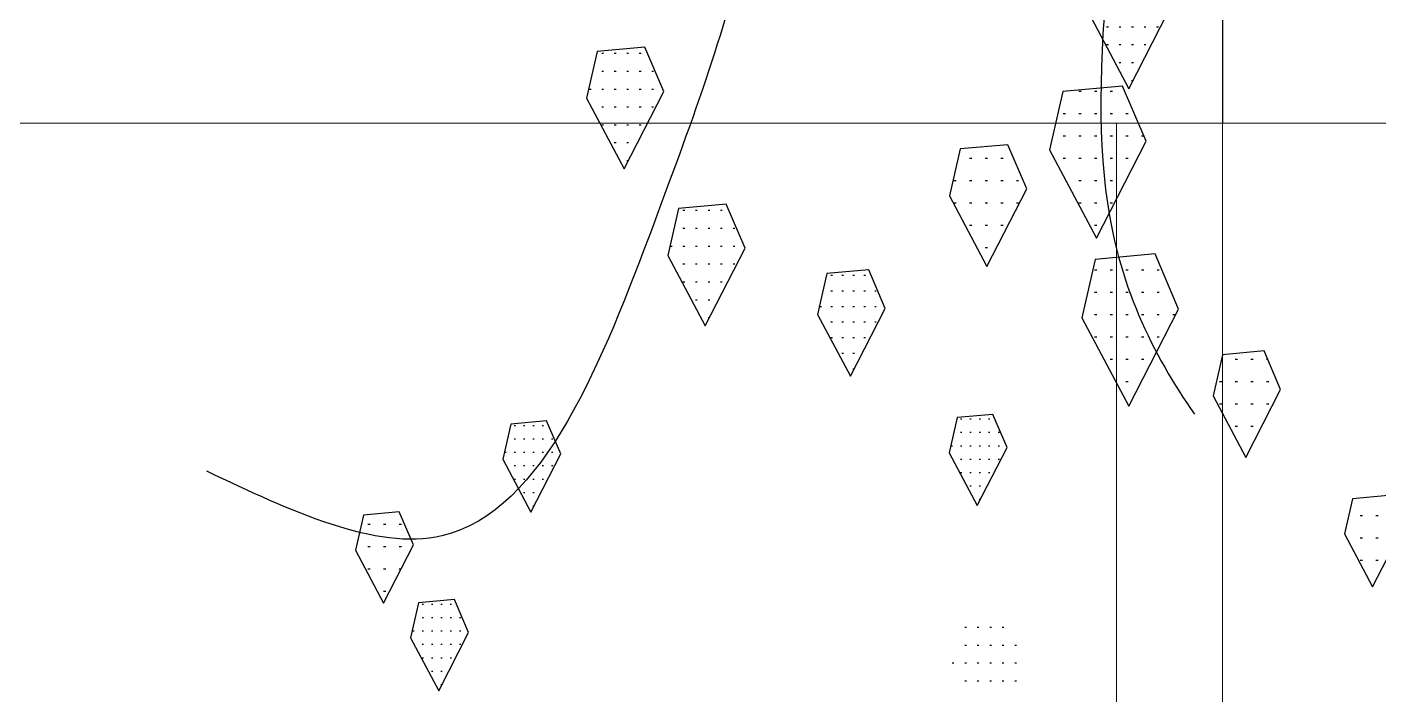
# Model space of a CAD drawing. Header units: millimetres. Extents: x 757294 to 891425, y -262592 to 287632.
# Drawn here: x 842236 to 842490.6, y -222401.8 to -222276.1 of the extents above; entities that cross this region are included whole.
import ezdxf

# ---------------------------------------------------------------- set-up
doc = ezdxf.new("R2010")
doc.units = ezdxf.units.MM
doc.header["$LTSCALE"] = 4
doc.layers.add('家具内线', color=8, linetype='Continuous')
doc.layers.add('家具外线', color=4, linetype='Continuous')
doc.layers.add('家具外轮廓线', color=3, linetype='Continuous', lineweight=15)

# ---------------------------------------------------------------- blocks, each defined once
blk = doc.blocks.new('1')
at = {"layer": '家具内线'}
for p, q in [((96789.65, 7846.97), (96782.16, 7861.56)), ((96784.09, 7858.57), (96784.43, 7858.57)), ((96786.45, 7858.57), (96786.78, 7858.57)), ((96788.8, 7858.57), (96789.14, 7858.57)), ((96796.71, 7860.25), (96789.65, 7846.97)), ((96791.15, 7858.57), (96791.49, 7858.57)), ((96793.51, 7858.57), (96793.85, 7858.57)), ((96786.45, 7855.2), (96786.78, 7855.2)), ((96788.8, 7855.2), (96789.14, 7855.2)), ((96791.15, 7855.2), (96791.49, 7855.2)), ((96793.51, 7855.2), (96793.85, 7855.2)), ((96877.22, 7846.48), (96880.78, 7854.78)), ((96880.78, 7854.78), (96889.77, 7853.97)), ((96881.51, 7853.58), (96881.84, 7853.58)), ((96883.86, 7853.58), (96884.2, 7853.58)), ((96886.22, 7853.58), (96886.55, 7853.58)), ((96888.57, 7853.58), (96888.91, 7853.58)), ((96889.77, 7853.97), (96891.77, 7845.17)), ((96788.8, 7851.84), (96789.14, 7851.84)), ((96791.15, 7851.84), (96791.49, 7851.84)), ((96788.88, 7848.48), (96789.14, 7848.48)), ((96879.15, 7850.21), (96879.49, 7850.21)), ((96881.51, 7850.21), (96881.84, 7850.21)), ((96883.86, 7850.21), (96884.2, 7850.21)), ((96886.22, 7850.21), (96886.55, 7850.21)), ((96888.57, 7850.21), (96888.91, 7850.21)), ((96786.41, 7837.09), (96790.85, 7847.47)), ((96790.85, 7847.47), (96802.09, 7846.45)), ((96793.17, 7846.53), (96792.75, 7846.53)), ((96796.11, 7846.53), (96795.69, 7846.53)), ((96799.05, 7846.53), (96798.63, 7846.53)), ((96802.09, 7846.45), (96804.6, 7835.45)), ((96884.71, 7831.89), (96877.22, 7846.48)), ((96879.15, 7846.85), (96879.49, 7846.85)), ((96881.51, 7846.85), (96881.84, 7846.85)), ((96883.86, 7846.85), (96884.2, 7846.85)), ((96886.22, 7846.85), (96886.55, 7846.85)), ((96888.57, 7846.85), (96888.91, 7846.85)), ((96890.92, 7846.85), (96891.26, 7846.85)), ((96879.15, 7843.49), (96879.49, 7843.49)), ((96881.51, 7843.49), (96881.84, 7843.49)), ((96883.86, 7843.49), (96884.2, 7843.49)), ((96891.77, 7845.17), (96884.71, 7831.89)), ((96886.22, 7843.49), (96886.55, 7843.49)), ((96888.57, 7843.49), (96888.91, 7843.49)), ((96790.23, 7842.33), (96789.81, 7842.33)), ((96793.17, 7842.33), (96792.75, 7842.33)), ((96796.11, 7842.33), (96795.69, 7842.33)), ((96799.05, 7842.33), (96798.63, 7842.33)), ((96802, 7842.33), (96801.58, 7842.33)), ((96787.28, 7838.13), (96786.86, 7838.13)), ((96790.23, 7838.13), (96789.81, 7838.13)), ((96793.17, 7838.13), (96792.75, 7838.13)), ((96796.11, 7838.13), (96795.69, 7838.13)), ((96799.05, 7838.13), (96798.63, 7838.13)), ((96802, 7838.13), (96801.58, 7838.13)), ((96881.51, 7840.12), (96881.84, 7840.12)), ((96883.86, 7840.12), (96884.2, 7840.12)), ((96886.22, 7840.12), (96886.55, 7840.12)), ((96888.57, 7840.12), (96888.91, 7840.12)), ((96795.77, 7818.85), (96786.41, 7837.09)), ((96808.89, 7828.15), (96812.44, 7836.44)), ((96812.44, 7836.44), (96821.43, 7835.63)), ((96821.43, 7835.63), (96823.44, 7826.83)), ((96883.86, 7836.76), (96884.2, 7836.76)), ((96886.22, 7836.76), (96886.55, 7836.76)), ((96790.23, 7833.92), (96789.81, 7833.92)), ((96793.17, 7833.92), (96792.75, 7833.92)), ((96796.11, 7833.92), (96795.69, 7833.92)), ((96804.6, 7835.45), (96795.77, 7818.85)), ((96799.05, 7833.92), (96798.63, 7833.92)), ((96802, 7833.92), (96801.58, 7833.92)), ((96813.77, 7833.92), (96813.35, 7833.92)), ((96816.71, 7833.92), (96816.29, 7833.92)), ((96819.66, 7833.92), (96819.23, 7833.92)), ((96883.94, 7833.4), (96884.2, 7833.4)), ((96790.23, 7829.72), (96790.2, 7829.72)), ((96793.17, 7829.72), (96792.75, 7829.72)), ((96796.11, 7829.72), (96795.69, 7829.72)), ((96799.05, 7829.72), (96798.63, 7829.72)), ((96816.38, 7813.55), (96808.89, 7828.15)), ((96810.83, 7829.72), (96810.41, 7829.72)), ((96813.77, 7829.72), (96813.35, 7829.72)), ((96816.71, 7829.72), (96816.29, 7829.72)), ((96819.66, 7829.72), (96819.23, 7829.72)), ((96822.6, 7829.72), (96822.18, 7829.72)), ((96793.17, 7825.51), (96792.75, 7825.51)), ((96796.11, 7825.51), (96795.69, 7825.51)), ((96799.05, 7825.51), (96798.63, 7825.51)), ((96810.83, 7825.51), (96810.41, 7825.51)), ((96813.77, 7825.51), (96813.35, 7825.51)), ((96816.71, 7825.51), (96816.29, 7825.51)), ((96823.44, 7826.83), (96816.38, 7813.55)), ((96819.66, 7825.51), (96819.23, 7825.51)), ((96822.6, 7825.51), (96822.18, 7825.51)), ((96861.92, 7816.94), (96865.48, 7825.24)), ((96865.48, 7825.24), (96874.47, 7824.42)), ((96866.21, 7824.03), (96866.54, 7824.03)), ((96868.56, 7824.03), (96868.9, 7824.03)), ((96870.92, 7824.03), (96871.25, 7824.03)), ((96873.27, 7824.03), (96873.61, 7824.03)), ((96874.47, 7824.42), (96876.47, 7815.62)), ((96796.11, 7821.31), (96795.69, 7821.31)), ((96813.77, 7821.31), (96813.35, 7821.31)), ((96816.71, 7821.31), (96816.29, 7821.31)), ((96819.66, 7821.31), (96819.23, 7821.31)), ((96863.85, 7820.67), (96864.19, 7820.67)), ((96866.21, 7820.67), (96866.54, 7820.67)), ((96868.56, 7820.67), (96868.9, 7820.67)), ((96870.92, 7820.67), (96871.25, 7820.67)), ((96873.27, 7820.67), (96873.61, 7820.67)), ((96780.29, 7805.51), (96784.73, 7815.88)), ((96784.73, 7815.88), (96795.97, 7814.86)), ((96816.71, 7817.1), (96816.29, 7817.1)), ((96869.41, 7802.34), (96861.92, 7816.94)), ((96863.85, 7817.3), (96864.19, 7817.3)), ((96866.21, 7817.3), (96866.54, 7817.3)), ((96868.56, 7817.3), (96868.9, 7817.3)), ((96876.47, 7815.62), (96869.41, 7802.34)), ((96870.92, 7817.3), (96871.25, 7817.3)), ((96873.27, 7817.3), (96873.61, 7817.3)), ((96875.62, 7817.3), (96875.96, 7817.3)), ((96784.34, 7812.9), (96783.92, 7812.9)), ((96787.28, 7812.9), (96786.86, 7812.9)), ((96790.23, 7812.9), (96789.81, 7812.9)), ((96793.17, 7812.9), (96792.75, 7812.9)), ((96796.11, 7812.9), (96795.69, 7812.9)), ((96795.97, 7814.86), (96798.48, 7803.86)), ((96835.53, 7805.64), (96838.64, 7812.9)), ((96838.64, 7812.9), (96846.5, 7812.19)), ((96863.85, 7813.94), (96864.19, 7813.94)), ((96866.21, 7813.94), (96866.54, 7813.94)), ((96868.56, 7813.94), (96868.9, 7813.94)), ((96870.92, 7813.94), (96871.25, 7813.94)), ((96873.27, 7813.94), (96873.61, 7813.94)), ((96839.27, 7811.84), (96839.57, 7811.84)), ((96841.33, 7811.84), (96841.63, 7811.84)), ((96843.39, 7811.84), (96843.69, 7811.84)), ((96845.45, 7811.84), (96845.75, 7811.84)), ((96846.5, 7812.19), (96848.26, 7804.49)), ((96866.21, 7810.58), (96866.54, 7810.58)), ((96868.56, 7810.58), (96868.9, 7810.58)), ((96870.92, 7810.58), (96871.25, 7810.58)), ((96873.27, 7810.58), (96873.61, 7810.58)), ((96784.34, 7808.7), (96783.92, 7808.7)), ((96787.28, 7808.7), (96786.86, 7808.7)), ((96790.23, 7808.7), (96789.81, 7808.7)), ((96793.17, 7808.7), (96792.75, 7808.7)), ((96796.11, 7808.7), (96795.69, 7808.7)), ((96837.21, 7808.9), (96837.51, 7808.9)), ((96839.27, 7808.9), (96839.57, 7808.9)), ((96841.33, 7808.9), (96841.63, 7808.9)), ((96843.39, 7808.9), (96843.69, 7808.9)), ((96845.45, 7808.9), (96845.75, 7808.9)), ((96789.65, 7787.26), (96780.29, 7805.51)), ((96842.08, 7792.87), (96835.53, 7805.64)), ((96837.21, 7805.96), (96837.51, 7805.96)), ((96839.27, 7805.96), (96839.57, 7805.96)), ((96841.33, 7805.96), (96841.63, 7805.96)), ((96843.39, 7805.96), (96843.69, 7805.96)), ((96845.45, 7805.96), (96845.75, 7805.96)), ((96847.51, 7805.96), (96847.81, 7805.96)), ((96868.56, 7807.21), (96868.9, 7807.21)), ((96870.92, 7807.21), (96871.25, 7807.21)), ((96781.4, 7804.49), (96780.98, 7804.49)), ((96784.34, 7804.49), (96783.92, 7804.49)), ((96787.28, 7804.49), (96786.86, 7804.49)), ((96798.48, 7803.86), (96789.65, 7787.26)), ((96790.23, 7804.49), (96789.81, 7804.49)), ((96793.17, 7804.49), (96792.75, 7804.49)), ((96796.11, 7804.49), (96795.69, 7804.49)), ((96837.21, 7803.02), (96837.51, 7803.02)), ((96839.27, 7803.02), (96839.57, 7803.02)), ((96841.33, 7803.02), (96841.63, 7803.02)), ((96848.26, 7804.49), (96842.08, 7792.87)), ((96843.39, 7803.02), (96843.69, 7803.02)), ((96845.45, 7803.02), (96845.75, 7803.02)), ((96868.64, 7803.85), (96868.9, 7803.85)), ((96784.34, 7800.29), (96783.92, 7800.29)), ((96787.28, 7800.29), (96786.86, 7800.29)), ((96790.23, 7800.29), (96789.81, 7800.29)), ((96793.17, 7800.29), (96792.75, 7800.29)), ((96796.11, 7800.29), (96795.69, 7800.29)), ((96839.27, 7800.07), (96839.57, 7800.07)), ((96841.33, 7800.07), (96841.63, 7800.07)), ((96843.39, 7800.07), (96843.69, 7800.07)), ((96845.45, 7800.07), (96845.75, 7800.07)), ((96761.07, 7790.36), (96764.18, 7797.62)), ((96764.18, 7797.62), (96772.05, 7796.91)), ((96763.74, 7796.08), (96763.52, 7796.08)), ((96766.68, 7796.08), (96766.26, 7796.08)), ((96769.63, 7796.08), (96769.2, 7796.08)), ((96772.05, 7796.91), (96773.8, 7789.2)), ((96772.23, 7796.08), (96772.15, 7796.08)), ((96787.28, 7796.08), (96786.86, 7796.08)), ((96790.23, 7796.08), (96789.81, 7796.08)), ((96793.17, 7796.08), (96792.75, 7796.08)), ((96841.33, 7797.13), (96841.63, 7797.13)), ((96843.39, 7797.13), (96843.69, 7797.13)), ((96841.4, 7794.19), (96841.63, 7794.19)), ((96767.62, 7777.58), (96761.07, 7790.36)), ((96763.74, 7791.88), (96763.32, 7791.88)), ((96766.68, 7791.88), (96766.26, 7791.88)), ((96769.63, 7791.88), (96769.2, 7791.88)), ((96772.57, 7791.88), (96772.15, 7791.88)), ((96790.23, 7791.88), (96789.81, 7791.88)), ((96763.74, 7787.68), (96763.32, 7787.68)), ((96766.68, 7787.68), (96766.26, 7787.68)), ((96773.8, 7789.2), (96767.62, 7777.58)), ((96769.63, 7787.68), (96769.2, 7787.68)), ((96772.57, 7787.68), (96772.15, 7787.68)), ((96789.87, 7787.68), (96789.81, 7787.68)), ((96812.6, 7779.46), (96815.26, 7785.69)), ((96815.26, 7785.69), (96822, 7785.08)), ((96815.81, 7784.78), (96816.06, 7784.78)), ((96817.57, 7784.78), (96817.82, 7784.78)), ((96819.34, 7784.78), (96819.59, 7784.78)), ((96821.1, 7784.78), (96821.36, 7784.78)), ((96822, 7785.08), (96823.51, 7778.47)), ((96766.68, 7783.47), (96766.26, 7783.47)), ((96769.63, 7783.47), (96769.2, 7783.47)), ((96814.04, 7782.26), (96814.29, 7782.26)), ((96815.81, 7782.26), (96816.06, 7782.26)), ((96817.57, 7782.26), (96817.82, 7782.26)), ((96819.34, 7782.26), (96819.59, 7782.26)), ((96821.1, 7782.26), (96821.36, 7782.26)), ((96896.64, 7778.24), (96899.31, 7784.47)), ((96899.31, 7784.47), (96906.05, 7783.85)), ((96899.85, 7783.56), (96900.1, 7783.56)), ((96901.62, 7783.56), (96901.87, 7783.56)), ((96903.38, 7783.56), (96903.64, 7783.56)), ((96905.15, 7783.56), (96905.4, 7783.56)), ((96906.05, 7783.85), (96907.55, 7777.25)), ((96814.04, 7779.74), (96814.29, 7779.74)), ((96815.81, 7779.74), (96816.06, 7779.74)), ((96817.57, 7779.74), (96817.82, 7779.74)), ((96819.34, 7779.74), (96819.59, 7779.74)), ((96821.1, 7779.74), (96821.36, 7779.74)), ((96822.87, 7779.74), (96823.12, 7779.74)), ((96898.09, 7781.04), (96898.34, 7781.04)), ((96899.85, 7781.04), (96900.1, 7781.04)), ((96901.62, 7781.04), (96901.87, 7781.04)), ((96903.38, 7781.04), (96903.64, 7781.04)), ((96905.15, 7781.04), (96905.4, 7781.04)), ((96818.21, 7768.52), (96812.6, 7779.46)), ((96814.04, 7777.22), (96814.29, 7777.22)), ((96815.81, 7777.22), (96816.06, 7777.22)), ((96817.57, 7777.22), (96817.82, 7777.22)), ((96823.51, 7778.47), (96818.21, 7768.52)), ((96819.34, 7777.22), (96819.59, 7777.22)), ((96821.1, 7777.22), (96821.36, 7777.22)), ((96902.26, 7767.29), (96896.64, 7778.24)), ((96898.09, 7778.51), (96898.34, 7778.51)), ((96899.85, 7778.51), (96900.1, 7778.51)), ((96901.62, 7778.51), (96901.87, 7778.51)), ((96907.55, 7777.25), (96902.26, 7767.29)), ((96903.38, 7778.51), (96903.64, 7778.51)), ((96905.15, 7778.51), (96905.4, 7778.51)), ((96906.92, 7778.51), (96907.17, 7778.51)), ((96815.81, 7774.69), (96816.06, 7774.69)), ((96817.57, 7774.69), (96817.82, 7774.69)), ((96819.34, 7774.69), (96819.59, 7774.69)), ((96821.1, 7774.69), (96821.36, 7774.69)), ((96898.09, 7775.99), (96898.34, 7775.99)), ((96899.85, 7775.99), (96900.1, 7775.99)), ((96901.62, 7775.99), (96901.87, 7775.99)), ((96903.38, 7775.99), (96903.64, 7775.99)), ((96905.15, 7775.99), (96905.4, 7775.99)), ((96817.57, 7772.17), (96817.82, 7772.17)), ((96819.34, 7772.17), (96819.59, 7772.17)), ((96899.85, 7773.47), (96900.1, 7773.47)), ((96901.62, 7773.47), (96901.87, 7773.47)), ((96903.38, 7773.47), (96903.64, 7773.47)), ((96905.15, 7773.47), (96905.4, 7773.47)), ((96740.8, 7770.41), (96747.55, 7769.79)), ((96747.55, 7769.79), (96749.05, 7763.19)), ((96817.63, 7769.65), (96817.82, 7769.65)), ((96901.62, 7770.95), (96901.87, 7770.95)), ((96903.38, 7770.95), (96903.64, 7770.95)), ((96901.68, 7768.42), (96901.87, 7768.42)), ((96924.38, 7761.12), (96927.05, 7767.35)), ((96927.05, 7767.35), (96933.79, 7766.74)), ((96743.14, 7766.65), (96742.72, 7766.65)), ((96746.08, 7766.65), (96745.66, 7766.65)), ((96926.63, 7764.95), (96927.05, 7764.95)), ((96929.58, 7764.95), (96930, 7764.95)), ((96932.52, 7764.95), (96932.94, 7764.95)), ((96933.79, 7766.74), (96935.29, 7760.14)), ((96743.75, 7753.23), (96738.14, 7764.18)), ((96743.14, 7762.45), (96742.72, 7762.45)), ((96749.05, 7763.19), (96743.75, 7753.23)), ((96746.08, 7762.45), (96745.66, 7762.45)), ((96748.65, 7762.45), (96748.6, 7762.45)), ((96930, 7750.18), (96924.38, 7761.12)), ((96926.63, 7760.75), (96927.05, 7760.75)), ((96929.58, 7760.75), (96930, 7760.75)), ((96935.29, 7760.14), (96930, 7750.18)), ((96932.52, 7760.75), (96932.94, 7760.75)), ((96743.14, 7758.25), (96742.72, 7758.25)), ((96746.08, 7758.25), (96745.66, 7758.25)), ((96926.73, 7756.55), (96927.05, 7756.55)), ((96929.58, 7756.55), (96930, 7756.55)), ((96932.52, 7756.55), (96932.94, 7756.55)), ((96929.58, 7752.34), (96930, 7752.34)), ((96913.98, 7744.62), (96916.64, 7750.84)), ((96916.64, 7750.84), (96923.39, 7750.23)), ((96917.19, 7749.94), (96917.44, 7749.94)), ((96918.96, 7749.94), (96919.21, 7749.94)), ((96920.72, 7749.94), (96920.98, 7749.94)), ((96922.49, 7749.94), (96922.74, 7749.94)), ((96923.39, 7750.23), (96924.89, 7743.63)), ((96915.43, 7747.42), (96915.68, 7747.42)), ((96917.19, 7747.42), (96917.44, 7747.42)), ((96918.96, 7747.42), (96919.21, 7747.42)), ((96920.72, 7747.42), (96920.98, 7747.42)), ((96922.49, 7747.42), (96922.74, 7747.42)), ((96813.17, 7745.58), (96813.51, 7745.58)), ((96815.52, 7745.58), (96815.86, 7745.58)), ((96817.88, 7745.58), (96818.21, 7745.58)), ((96820.23, 7745.58), (96820.57, 7745.58)), ((96919.6, 7733.67), (96913.98, 7744.62)), ((96915.43, 7744.89), (96915.68, 7744.89)), ((96917.19, 7744.89), (96917.44, 7744.89)), ((96918.96, 7744.89), (96919.21, 7744.89)), ((96920.72, 7744.89), (96920.98, 7744.89)), ((96922.49, 7744.89), (96922.74, 7744.89)), ((96924.25, 7744.89), (96924.51, 7744.89)), ((96810.81, 7742.22), (96811.15, 7742.22)), ((96813.17, 7742.22), (96813.51, 7742.22)), ((96815.52, 7742.22), (96815.86, 7742.22)), ((96817.88, 7742.22), (96818.21, 7742.22)), ((96820.23, 7742.22), (96820.57, 7742.22)), ((96915.43, 7742.37), (96915.68, 7742.37)), ((96917.19, 7742.37), (96917.44, 7742.37)), ((96918.96, 7742.37), (96919.21, 7742.37)), ((96924.89, 7743.63), (96919.6, 7733.67)), ((96920.72, 7742.37), (96920.98, 7742.37)), ((96922.49, 7742.37), (96922.74, 7742.37)), ((96810.81, 7738.85), (96811.15, 7738.85)), ((96813.17, 7738.85), (96813.51, 7738.85)), ((96815.52, 7738.85), (96815.86, 7738.85)), ((96817.88, 7738.85), (96818.21, 7738.85)), ((96820.23, 7738.85), (96820.57, 7738.85)), ((96822.59, 7738.85), (96822.92, 7738.85)), ((96917.19, 7739.85), (96917.44, 7739.85)), ((96918.96, 7739.85), (96919.21, 7739.85)), ((96920.72, 7739.85), (96920.98, 7739.85)), ((96922.49, 7739.85), (96922.74, 7739.85)), ((96918.96, 7737.33), (96919.21, 7737.33)), ((96920.72, 7737.33), (96920.98, 7737.33)), ((96810.81, 7735.49), (96811.15, 7735.49)), ((96813.17, 7735.49), (96813.51, 7735.49)), ((96815.52, 7735.49), (96815.86, 7735.49)), ((96817.88, 7735.49), (96818.21, 7735.49)), ((96820.23, 7735.49), (96820.57, 7735.49)), ((96919.02, 7734.8), (96919.21, 7734.8))]:
    blk.add_line(p, q, dxfattribs=at)
at = {"layer": '家具外线'}
blk.add_open_spline([(96795.13, 7950.63), (96791.93, 7955.66), (96761.34, 8003.67), (96812.39, 7849.35), (96785.13, 7797.08), (96777.29, 7785.71)], degree=3, knots=[0, 0, 0, 0, 18.954836, 180.818106, 233.226326, 233.226326, 233.226326, 233.226326], dxfattribs=at)
blk.add_spline([(96808.4, 7944), (96819.46, 7966.1), (96848.22, 7930.74), (96861.49, 7876.61), (96879.19, 7821.38), (96919, 7762.83), (96963.24, 7774.98)], degree=3, dxfattribs=at)

msp = doc.modelspace()

# ---------------------------------------------------------------- linework, layer by layer
at = {"layer": '家具外线'}
msp.add_line((842461.16, -222274.21), (842461.16, -222294.21), dxfattribs=at)
at = {"layer": '家具外轮廓线', "color": 1, "ltscale": 5}
for p, q in [((842461.16, -222274.21), (842461.16, -222664.15)), ((843021.16, -222294.21), (841621.16, -222294.21)), ((842441.16, -222294.21), (842441.16, -222644.15))]:
    msp.add_line(p, q, dxfattribs=at)

# ---------------------------------------------------------------- block references
at = {"layer": '家具内线', "xscale": -1}
msp.add_blockref('1', (939233.16, -230134.69), dxfattribs=at)

doc.saveas('drawing.dxf')
